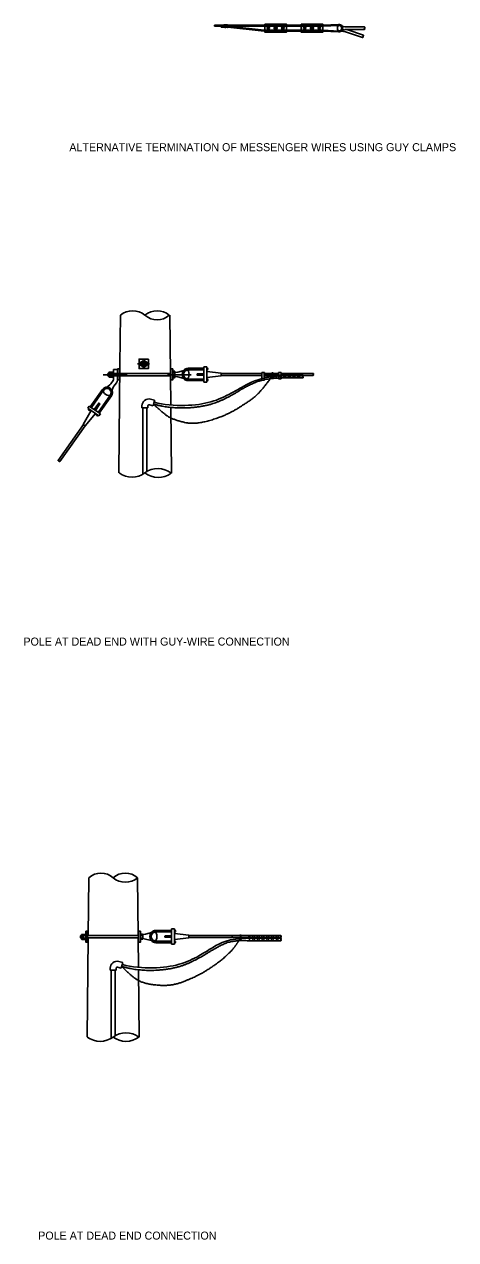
# Model space of a CAD drawing. Extents: x -876.2 to -839.5, y 488.1 to 517.3.
# Drawn here: x -876.16 to -866.27, y 488.39 to 516.24 of the extents above; entities that cross this region are included whole.
import ezdxf

# ---------------------------------------------------------------- set-up
doc = ezdxf.new("R2010")
doc.units = 0
doc.layers.add('es_DETAIL', color=7, linetype='Continuous')
doc.layers.add('es_NO-PLOT', color=7, linetype='Continuous')

msp = doc.modelspace()

# ---------------------------------------------------------------- linework, layer by layer
at = {"layer": 'es_DETAIL'}
for p, q in [((-871.797, 516.222), (-871.585, 516.222)), ((-871.585, 516.222), (-871.797, 516.222)), ((-871.585, 516.201), (-871.797, 516.201)), ((-871.585, 516.201), (-871.797, 516.201)), ((-871.65, 516.201), (-871.65, 516.18)), ((-871.585, 516.18), (-871.65, 516.18)), ((-871.585, 516.227), (-871.585, 516.175)), ((-871.585, 516.222), (-871.585, 516.201)), ((-871.576, 516.227), (-871.576, 516.175)), ((-871.567, 516.222), (-871.576, 516.222)), ((-871.567, 516.201), (-871.576, 516.201)), ((-871.567, 516.227), (-871.567, 516.175)), ((-871.558, 516.227), (-871.558, 516.175)), ((-871.549, 516.222), (-871.558, 516.222)), ((-871.549, 516.201), (-871.558, 516.201)), ((-871.549, 516.227), (-871.549, 516.175)), ((-871.54, 516.227), (-871.54, 516.175)), ((-871.531, 516.222), (-871.54, 516.222)), ((-871.531, 516.201), (-871.54, 516.201)), ((-871.531, 516.227), (-871.531, 516.175)), ((-871.522, 516.227), (-871.522, 516.175)), ((-871.513, 516.222), (-871.522, 516.222)), ((-871.513, 516.201), (-871.522, 516.201)), ((-871.513, 516.227), (-871.513, 516.175)), ((-871.504, 516.227), (-871.504, 516.175)), ((-870.661, 516.222), (-871.504, 516.222)), ((-870.661, 516.201), (-871.504, 516.201)), ((-870.15, 516.222), (-870.65, 516.222)), ((-870.15, 516.201), (-870.65, 516.201)), ((-870.15, 516.107), (-870.65, 516.107)), ((-870.15, 516.086), (-870.65, 516.086)), ((-870.588, 516.173), (-870.548, 516.133)), ((-870.586, 516.175), (-870.546, 516.135)), ((-870.215, 516.175), (-870.255, 516.135)), ((-870.212, 516.173), (-870.252, 516.133)), ((-869.817, 516.222), (-870.15, 516.222)), ((-869.817, 516.201), (-870.15, 516.201)), ((-869.817, 516.107), (-870.15, 516.107)), ((-869.817, 516.086), (-870.15, 516.086)), ((-869.317, 516.222), (-869.817, 516.222)), ((-869.317, 516.201), (-869.817, 516.201)), ((-869.317, 516.107), (-869.817, 516.107)), ((-869.317, 516.086), (-869.817, 516.086)), ((-869.755, 516.173), (-869.715, 516.133)), ((-869.752, 516.175), (-869.712, 516.135)), ((-869.381, 516.175), (-869.421, 516.135)), ((-869.379, 516.173), (-869.419, 516.133)), ((-869.317, 516.222), (-868.956, 516.24)), ((-869.317, 516.222), (-868.956, 516.24)), ((-869.317, 516.201), (-868.954, 516.219)), ((-868.954, 516.219), (-869.317, 516.201)), ((-869.317, 516.107), (-868.954, 516.089)), ((-868.954, 516.089), (-869.317, 516.107)), ((-869.317, 516.086), (-868.956, 516.068)), ((-869.317, 516.086), (-868.956, 516.068)), ((-868.954, 516.219), (-868.954, 516.219)), ((-868.825, 516.188), (-868.927, 516.215)), ((-868.878, 516.202), (-868.927, 516.215)), ((-868.825, 516.12), (-868.927, 516.093)), ((-868.878, 516.106), (-868.927, 516.093)), ((-868.844, 516.08), (-868.899, 516.085)), ((-868.823, 516.075), (-868.408, 515.937)), ((-868.803, 516.185), (-868.363, 516.185)), ((-868.803, 516.123), (-868.363, 516.123)), ((-868.771, 516.123), (-868.386, 515.996)), ((-873.957, 509.575), (-873.969, 508.445)), ((-872.827, 509.575), (-872.812, 508.239)), ((-874.124, 508.149), (-874.124, 508.279)), ((-874.124, 508.279), (-874.119, 508.279)), ((-874.029, 508.33), (-874.119, 508.33)), ((-874.119, 508.33), (-874.119, 508.109)), ((-874.029, 508.086), (-874.029, 508.33)), ((-873.969, 508.445), (-873.996, 505.965)), ((-873.567, 508.463), (-873.29, 508.463)), ((-872.758, 508.298), (-872.727, 508.298)), ((-872.709, 508.279), (-872.709, 508.16)), ((-872.645, 508.275), (-872.476, 508.319)), ((-872.403, 508.36), (-872.045, 508.36)), ((-872.403, 508.326), (-872.045, 508.326)), ((-872.045, 508.394), (-872.045, 508.043)), ((-872.045, 508.394), (-871.98, 508.394)), ((-871.98, 508.394), (-871.98, 508.043)), ((-871.98, 508.287), (-871.649, 508.248)), ((-874.352, 508.213), (-873.807, 508.213)), ((-874.238, 508.243), (-874.245, 508.237)), ((-874.245, 508.19), (-874.245, 508.237)), ((-874.245, 508.19), (-874.238, 508.183)), ((-874.221, 508.243), (-874.238, 508.243)), ((-874.238, 508.243), (-874.238, 508.191)), ((-874.238, 508.191), (-874.238, 508.183)), ((-874.221, 508.183), (-874.238, 508.183)), ((-874.221, 508.168), (-874.221, 508.258)), ((-874.185, 508.272), (-874.208, 508.272)), ((-874.185, 508.243), (-874.208, 508.243)), ((-874.185, 508.183), (-874.208, 508.183)), ((-874.185, 508.154), (-874.208, 508.154)), ((-874.185, 508.154), (-874.185, 508.272)), ((-874.185, 508.168), (-874.185, 508.258)), ((-874.182, 508.004), (-874.127, 508.083)), ((-874.124, 508.272), (-874.171, 508.272)), ((-874.124, 508.243), (-874.171, 508.243)), ((-874.124, 508.183), (-874.171, 508.183)), ((-874.124, 508.154), (-874.171, 508.154)), ((-874.124, 508.149), (-874.119, 508.149)), ((-872.804, 508.239), (-874.119, 508.239)), ((-872.804, 508.187), (-874.119, 508.187)), ((-874.107, 507.951), (-874.052, 508.03)), ((-872.879, 508.213), (-872.335, 508.213)), ((-872.812, 508.187), (-872.805, 507.518)), ((-872.758, 508.259), (-872.727, 508.259)), ((-872.758, 508.18), (-872.727, 508.18)), ((-872.758, 508.14), (-872.727, 508.14)), ((-872.709, 508.265), (-872.645, 508.275)), ((-872.709, 508.173), (-872.645, 508.163)), ((-872.645, 508.163), (-872.476, 508.118)), ((-872.403, 508.112), (-872.045, 508.112)), ((-872.403, 508.078), (-872.045, 508.078)), ((-872.045, 508.236), (-872.2, 508.236)), ((-872.045, 508.202), (-872.2, 508.202)), ((-872.137, 508.236), (-872.137, 508.202)), ((-872.045, 508.043), (-871.98, 508.043)), ((-871.98, 508.15), (-871.649, 508.19)), ((-871.649, 508.248), (-871.649, 508.19)), ((-871.649, 508.243), (-870.713, 508.243)), ((-871.649, 508.195), (-870.713, 508.195)), ((-870.713, 508.088), (-870.713, 508.262)), ((-870.713, 508.262), (-870.655, 508.262)), ((-870.713, 508.088), (-870.655, 508.088)), ((-870.66, 508.259), (-870.66, 508.163)), ((-870.66, 508.187), (-869.776, 508.187)), ((-870.656, 508.199), (-869.772, 508.199)), ((-870.655, 508.088), (-870.655, 508.262)), ((-870.655, 508.243), (-870.331, 508.243)), ((-870.655, 508.195), (-870.331, 508.195)), ((-870.573, 508.235), (-870.466, 508.127)), ((-870.47, 508.269), (-870.47, 508.169)), ((-870.466, 508.24), (-870.466, 508.14)), ((-870.465, 508.127), (-870.357, 508.235)), ((-870.465, 508.235), (-870.366, 508.136)), ((-870.389, 508.235), (-870.389, 508.235)), ((-870.389, 508.235), (-870.389, 508.235)), ((-870.357, 508.235), (-870.262, 508.139)), ((-870.347, 508.137), (-870.249, 508.235)), ((-870.331, 508.122), (-870.331, 508.262)), ((-870.331, 508.262), (-870.273, 508.262)), ((-870.331, 508.122), (-870.273, 508.122)), ((-870.273, 508.122), (-870.273, 508.262)), ((-870.273, 508.243), (-869.54, 508.243)), ((-870.273, 508.243), (-870.273, 508.243)), ((-870.273, 508.243), (-870.273, 508.243)), ((-870.273, 508.195), (-870.273, 508.243)), ((-870.273, 508.243), (-869.54, 508.243)), ((-870.273, 508.195), (-869.54, 508.195)), ((-869.54, 508.195), (-870.273, 508.195)), ((-870.249, 508.235), (-870.154, 508.139)), ((-870.237, 508.139), (-870.141, 508.235)), ((-870.218, 508.139), (-869.776, 508.139)), ((-870.141, 508.235), (-870.046, 508.139)), ((-870.129, 508.139), (-870.033, 508.235)), ((-870.033, 508.235), (-869.938, 508.139)), ((-870.021, 508.139), (-869.925, 508.235)), ((-869.925, 508.235), (-869.83, 508.139)), ((-869.913, 508.139), (-869.84, 508.212)), ((-874.369, 507.875), (-874.649, 507.476)), ((-874.344, 507.858), (-874.624, 507.459)), ((-874.189, 507.749), (-874.468, 507.35)), ((-874.164, 507.732), (-874.443, 507.333)), ((-874.203, 507.981), (-874.321, 507.881)), ((-874.122, 507.924), (-874.175, 507.779)), ((-874.674, 507.494), (-874.707, 507.446)), ((-874.707, 507.446), (-874.452, 507.268)), ((-874.674, 507.494), (-874.418, 507.315)), ((-874.558, 507.413), (-874.454, 507.563)), ((-874.533, 507.396), (-874.429, 507.545)), ((-874.454, 507.563), (-874.429, 507.545)), ((-873.465, 507.5), (-873.465, 507.455)), ((-873.465, 507.455), (-873.33, 507.455)), ((-873.445, 507.455), (-873.445, 505.934)), ((-873.35, 507.455), (-873.35, 505.996)), ((-873.33, 507.494), (-873.33, 507.455)), ((-873.295, 507.521), (-873.208, 507.498)), ((-873.266, 507.653), (-873.174, 507.628)), ((-873.208, 507.498), (-873.174, 507.628)), ((-873.203, 507.517), (-873.179, 507.609)), ((-872.804, 507.47), (-872.788, 505.957)), ((-874.629, 507.392), (-874.814, 507.075)), ((-874.529, 507.322), (-874.764, 507.04)), ((-874.418, 507.315), (-874.452, 507.268)), ((-874.808, 507.071), (-875.384, 506.249)), ((-875.384, 506.249), (-874.808, 507.071)), ((-874.769, 507.044), (-875.345, 506.222)), ((-874.769, 507.044), (-875.345, 506.222)), ((-874.814, 507.075), (-874.764, 507.04)), ((-874.808, 507.071), (-874.769, 507.044)), ((-874.686, 496.687), (-874.7, 495.36)), ((-873.567, 496.687), (-873.553, 495.36)), ((-873.144, 495.48), (-872.786, 495.48)), ((-872.786, 495.514), (-872.786, 495.163)), ((-872.786, 495.514), (-872.72, 495.514)), ((-872.72, 495.514), (-872.72, 495.163)), ((-874.87, 495.36), (-874.876, 495.353)), ((-874.876, 495.306), (-874.876, 495.353)), ((-874.876, 495.306), (-874.87, 495.3)), ((-874.853, 495.36), (-874.87, 495.36)), ((-874.87, 495.36), (-874.87, 495.3)), ((-874.853, 495.3), (-874.87, 495.3)), ((-874.853, 495.285), (-874.853, 495.374)), ((-874.816, 495.389), (-874.839, 495.389)), ((-874.816, 495.359), (-874.839, 495.359)), ((-874.816, 495.3), (-874.839, 495.3)), ((-874.816, 495.27), (-874.839, 495.27)), ((-874.816, 495.27), (-874.816, 495.389)), ((-874.816, 495.285), (-874.816, 495.374)), ((-874.756, 495.389), (-874.802, 495.389)), ((-874.756, 495.359), (-874.802, 495.359)), ((-874.756, 495.3), (-874.802, 495.3)), ((-874.756, 495.27), (-874.802, 495.27)), ((-874.756, 495.264), (-874.756, 495.396)), ((-874.701, 495.307), (-874.725, 493.04)), ((-873.543, 495.36), (-874.71, 495.36)), ((-873.543, 495.307), (-874.71, 495.307)), ((-873.552, 495.307), (-873.545, 494.631)), ((-873.498, 495.394), (-873.46, 495.394)), ((-873.498, 495.276), (-873.46, 495.276)), ((-873.497, 495.365), (-873.46, 495.365)), ((-873.497, 495.305), (-873.46, 495.305)), ((-873.444, 495.386), (-873.385, 495.394)), ((-873.442, 495.29), (-873.442, 495.38)), ((-873.442, 495.29), (-873.385, 495.282)), ((-873.385, 495.394), (-873.217, 495.439)), ((-873.385, 495.282), (-873.217, 495.238)), ((-873.144, 495.445), (-872.786, 495.445)), ((-873.144, 495.231), (-872.786, 495.231)), ((-873.144, 495.197), (-872.786, 495.197)), ((-872.786, 495.355), (-872.94, 495.355)), ((-872.786, 495.321), (-872.94, 495.321)), ((-872.877, 495.355), (-872.877, 495.321)), ((-872.72, 495.407), (-872.39, 495.367)), ((-872.72, 495.27), (-872.39, 495.309)), ((-872.39, 495.367), (-872.39, 495.309)), ((-872.39, 495.362), (-871.396, 495.362)), ((-872.39, 495.314), (-871.396, 495.314)), ((-871.396, 495.362), (-870.281, 495.362)), ((-871.396, 495.314), (-870.281, 495.314)), ((-871.202, 495.389), (-871.202, 495.289)), ((-871.198, 495.36), (-871.198, 495.26)), ((-871.014, 495.362), (-871.014, 495.362)), ((-871.014, 495.254), (-870.906, 495.362)), ((-871.014, 495.362), (-871.014, 495.362)), ((-871.014, 495.362), (-870.894, 495.242)), ((-871.014, 495.314), (-871.014, 495.362)), ((-871.014, 495.362), (-870.281, 495.362)), ((-870.281, 495.314), (-871.014, 495.314)), ((-871.014, 495.299), (-870.281, 495.299)), ((-871.014, 495.254), (-871.002, 495.242)), ((-871.014, 495.242), (-870.281, 495.242)), ((-870.918, 495.242), (-870.798, 495.362)), ((-870.906, 495.362), (-870.785, 495.242)), ((-870.81, 495.242), (-870.69, 495.362)), ((-870.798, 495.362), (-870.677, 495.242)), ((-870.702, 495.242), (-870.582, 495.362)), ((-870.69, 495.362), (-870.569, 495.242)), ((-870.594, 495.242), (-870.474, 495.362)), ((-870.582, 495.362), (-870.461, 495.242)), ((-870.486, 495.242), (-870.366, 495.362)), ((-870.474, 495.362), (-870.353, 495.242)), ((-870.378, 495.242), (-870.281, 495.339)), ((-870.366, 495.362), (-870.281, 495.278)), ((-872.786, 495.163), (-872.72, 495.163)), ((-874.024, 494.634), (-873.938, 494.611)), ((-873.995, 494.765), (-873.903, 494.741)), ((-873.938, 494.611), (-873.903, 494.741)), ((-874.194, 494.613), (-874.194, 494.567)), ((-874.194, 494.567), (-874.059, 494.567)), ((-874.174, 494.567), (-874.174, 493.005)), ((-874.079, 494.567), (-874.079, 493.067)), ((-874.059, 494.606), (-874.059, 494.567)), ((-873.545, 494.584), (-873.528, 493.031))]:
    msp.add_line(p, q, dxfattribs=at)
for points in [[(-871.65, 516.18), (-871.585, 516.18), (-871.585, 516.201), (-871.65, 516.201)], [(-871.576, 516.222), (-871.567, 516.222), (-871.567, 516.18), (-871.576, 516.18)], [(-871.558, 516.222), (-871.549, 516.222), (-871.549, 516.18), (-871.558, 516.18)], [(-871.54, 516.222), (-871.531, 516.222), (-871.531, 516.18), (-871.54, 516.18)], [(-871.522, 516.222), (-871.513, 516.222), (-871.513, 516.18), (-871.522, 516.18)], [(-871.504, 516.222), (-870.661, 516.222), (-870.661, 516.201), (-871.504, 516.201)], [(-871.504, 516.201), (-871.494, 516.201), (-870.662, 516.107), (-870.661, 516.107), (-870.661, 516.086), (-870.663, 516.086), (-871.495, 516.18), (-871.504, 516.18)], [(-870.65, 516.243), (-870.15, 516.243), (-870.15, 516.065), (-870.65, 516.065)], [(-870.429, 516.138), (-870.429, 516.17), (-870.4, 516.187), (-870.372, 516.17), (-870.372, 516.138), (-870.4, 516.121)], [(-870.15, 516.222), (-869.817, 516.222), (-869.817, 516.201), (-870.15, 516.201)], [(-870.15, 516.107), (-869.817, 516.107), (-869.817, 516.086), (-870.15, 516.086)], [(-869.817, 516.243), (-869.317, 516.243), (-869.317, 516.065), (-869.817, 516.065)], [(-869.595, 516.138), (-869.595, 516.17), (-869.567, 516.187), (-869.538, 516.17), (-869.538, 516.138), (-869.567, 516.121)], [(-873.318, 508.573), (-873.53, 508.573), (-873.53, 508.353), (-873.318, 508.353)], [(-874.024, 508.345), (-873.979, 508.345), (-873.979, 508.095), (-874.024, 508.095)], [(-873.424, 508.542), (-873.493, 508.503), (-873.493, 508.423), (-873.424, 508.384), (-873.355, 508.423), (-873.355, 508.503)], [(-872.759, 508.345), (-872.804, 508.345), (-872.804, 508.095), (-872.759, 508.095)], [(-872.2, 508.232), (-872.045, 508.232), (-872.045, 508.206), (-872.2, 508.206)], [(-871.649, 508.243), (-870.713, 508.243), (-870.713, 508.195), (-871.649, 508.195)], [(-870.655, 508.243), (-870.331, 508.243), (-870.331, 508.195), (-870.655, 508.195)], [(-874.558, 507.413), (-874.454, 507.563), (-874.429, 507.545), (-874.533, 507.396)], [(-874.755, 495.463), (-874.71, 495.463), (-874.71, 495.213), (-874.755, 495.213)], [(-873.498, 495.463), (-873.543, 495.463), (-873.543, 495.213), (-873.498, 495.213)], [(-872.94, 495.351), (-872.786, 495.351), (-872.786, 495.325), (-872.94, 495.325)], [(-872.39, 495.362), (-871.396, 495.362), (-871.396, 495.314), (-872.39, 495.314)], [(-871.396, 495.362), (-871.014, 495.362), (-871.014, 495.314), (-871.396, 495.314)]]:
    msp.add_lwpolyline(points, close=True, dxfattribs=at)
for points in [[(-871.567, 516.201), (-871.576, 516.201)], [(-871.567, 516.18), (-871.576, 516.18)], [(-871.549, 516.201), (-871.558, 516.201)], [(-871.549, 516.18), (-871.558, 516.18)], [(-871.531, 516.201), (-871.54, 516.201)], [(-871.531, 516.18), (-871.54, 516.18)], [(-871.513, 516.201), (-871.522, 516.201)], [(-871.513, 516.18), (-871.522, 516.18)], [(-870.662, 516.107), (-871.494, 516.201), (-871.504, 516.201)], [(-870.663, 516.086), (-871.495, 516.18), (-871.504, 516.18)], [(-869.317, 516.201), (-869.317, 516.222)], [(-869.317, 516.107), (-869.317, 516.086)]]:
    msp.add_lwpolyline(points, dxfattribs=at)
for centre, radius in [((-870.567, 516.154), 0.0283), ((-870.4, 516.154), 0.0342), ((-870.4, 516.154), 0.0167), ((-870.234, 516.154), 0.0283), ((-869.733, 516.154), 0.0283), ((-869.567, 516.154), 0.0342), ((-869.567, 516.154), 0.0167), ((-869.4, 516.154), 0.0283), ((-873.424, 508.463), 0.041)]:
    msp.add_circle(centre, radius, dxfattribs=at)
for centre, radius, start, end in [((-871.793, 516.217), 0.00628, 123.937, 236.063), ((-871.793, 516.217), 0.00628, 123.937, 236.063), ((-871.793, 516.206), 0.00628, 123.937, 236.063), ((-871.8, 516.206), 0.00628, 303.937, 56.063), ((-871.8, 516.206), 0.00628, 303.937, 56.063), ((-871.58, 516.227), 0.00449, 0, 180), ((-871.58, 516.175), 0.00449, 180, 0), ((-871.562, 516.227), 0.00449, 0, 180), ((-871.562, 516.175), 0.00449, 180, 0), ((-871.544, 516.227), 0.00449, 0, 180), ((-871.544, 516.175), 0.00449, 180, 0), ((-871.526, 516.227), 0.00449, 0, 180), ((-871.526, 516.175), 0.00449, 180, 0), ((-871.508, 516.227), 0.00449, 0, 180), ((-871.508, 516.175), 0.00449, 180, 0), ((-868.866, 516.154), 0.118, 156.4419, 203.5581), ((-868.955, 516.193), 0.0208, 113.0766, 156.4419), ((-868.955, 516.115), 0.0208, 203.5581, 246.9234), ((-868.94, 516.158), 0.0584, 73.2494, 113.0766), ((-868.94, 516.15), 0.0584, 246.9234, 286.7506), ((-868.949, 516.154), 0.0858, 34.1326, 94.4725), ((-868.949, 516.154), 0.0858, 34.1326, 94.4725), ((-868.949, 516.154), 0.0858, 265.5275, 325.8674), ((-868.949, 516.154), 0.0858, 265.5275, 325.8674), ((-868.949, 516.154), 0.0649, 70.124, 94.4733), ((-868.949, 516.154), 0.0649, 70.124, 94.4733), ((-868.949, 516.154), 0.0649, 265.5275, 289.876), ((-868.949, 516.154), 0.0649, 265.5275, 289.876), ((-868.949, 516.154), 0.0649, 289.876, 70.124), ((-868.949, 516.154), 0.0858, 325.8674, 34.1326), ((-868.851, 515.997), 0.0834, 70.0418, 84.8546), ((-868.803, 516.269), 0.0834, 255.1871, 270), ((-868.803, 516.039), 0.0834, 90, 104.8129), ((-868.352, 516.138), 0.0188, 123.937, 236.063), ((-868.373, 516.17), 0.0188, 303.937, 56.063), ((-868.373, 516.138), 0.0188, 303.937, 56.063), ((-868.392, 515.948), 0.0188, 103.9788, 216.1047), ((-868.412, 515.956), 0.0188, 283.9788, 36.1047), ((-868.402, 515.985), 0.0188, 283.9788, 36.1047), ((-873.677, 509.255), 0.424, 48.7629, 131.2371), ((-873.118, 509.255), 0.424, 48.7629, 131.2371), ((-873.118, 509.894), 0.424, 228.7629, 311.2371), ((-872.403, 508.219), 0.141, 139.7073, 220.2927), ((-872.403, 508.219), 0.141, 90, 139.7073), ((-872.403, 508.219), 0.107, 108.5352, 251.4648), ((-872.455, 508.226), 0.0962, 66.9234, 106.7506), ((-872.403, 508.219), 0.107, 90, 108.5352), ((-872.431, 508.282), 0.0343, 23.5581, 66.9234), ((-872.577, 508.219), 0.194, 336.4419, 23.5581), ((-871.99, 508.343), 0.0356, 285.7171, 74.2829), ((-874.282, 508.074), 0.122, 310.1871, 325), ((-874.164, 508.109), 0.0457, 325, 360), ((-874.164, 508.109), 0.137, 325, 350.5605), ((-872.403, 508.219), 0.141, 220.2927, 270), ((-872.455, 508.212), 0.0962, 253.2494, 293.0766), ((-872.403, 508.219), 0.107, 251.4648, 270), ((-872.431, 508.155), 0.0343, 293.0766, 336.4419), ((-871.99, 508.095), 0.0356, 285.7171, 74.2829), ((-869.532, 508.207), 0.0144, 123.937, 236.063), ((-869.532, 508.207), 0.0144, 123.937, 236.063), ((-869.548, 508.231), 0.0144, 303.937, 56.063), ((-869.548, 508.231), 0.0144, 303.937, 56.063), ((-869.548, 508.207), 0.0144, 303.937, 56.063), ((-874.267, 507.803), 0.125, 89.1325, 145), ((-874.318, 507.829), 0.0304, 168.0766, 211.4419), ((-874.264, 507.818), 0.0854, 128.2494, 168.0766), ((-874.267, 507.803), 0.0949, 125.124, 145), ((-874.197, 507.903), 0.172, 211.4419, 258.5581), ((-874.267, 507.803), 0.0949, 344.876, 125.124), ((-874.267, 507.803), 0.125, 20.8675, 89.1325), ((-874.225, 507.764), 0.0304, 258.5581, 301.9234), ((-874.254, 507.811), 0.0854, 301.9234, 341.7506), ((-874.267, 507.803), 0.0949, 325, 344.876), ((-874.267, 507.803), 0.125, 325, 20.8675), ((-874.007, 507.882), 0.122, 145, 159.8129), ((-873.307, 507.5), 0.158, 75, 180), ((-873.302, 507.494), 0.0283, 75, 180), ((-874.664, 507.427), 0.0316, 160.7171, 309.2829), ((-874.484, 507.301), 0.0316, 160.7171, 309.2829), ((-875.37, 506.249), 0.0144, 178.937, 291.063), ((-875.37, 506.249), 0.0144, 178.937, 291.063), ((-875.359, 506.222), 0.0144, 358.937, 111.063), ((-875.359, 506.222), 0.0144, 358.937, 111.063), ((-875.35, 506.235), 0.0144, 178.937, 291.063), ((-874.406, 496.368), 0.424, 48.7629, 131.2371), ((-873.847, 496.368), 0.424, 48.7629, 131.2371), ((-873.847, 497.006), 0.424, 228.7629, 311.2371), ((-873.144, 495.338), 0.141, 90, 139.7073), ((-872.73, 495.462), 0.0356, 285.7171, 74.2829), ((-873.144, 495.338), 0.141, 139.7073, 220.2927), ((-873.144, 495.338), 0.141, 220.2927, 270), ((-873.144, 495.338), 0.107, 108.5352, 251.4648), ((-873.195, 495.345), 0.0962, 66.9234, 106.7506), ((-873.195, 495.332), 0.0962, 253.2494, 293.0766), ((-873.144, 495.338), 0.107, 90, 108.5352), ((-873.144, 495.338), 0.107, 251.4648, 270), ((-873.171, 495.402), 0.0343, 23.5581, 66.9234), ((-873.171, 495.275), 0.0343, 293.0766, 336.4419), ((-873.317, 495.338), 0.194, 336.4419, 23.5581), ((-872.73, 495.214), 0.0356, 285.7171, 74.2829), ((-870.271, 495.256), 0.0173, 123.937, 236.063), ((-870.273, 495.326), 0.0144, 123.937, 236.063), ((-870.273, 495.326), 0.0144, 123.937, 236.063), ((-870.289, 495.35), 0.0144, 303.937, 56.063), ((-870.289, 495.35), 0.0144, 303.937, 56.063), ((-870.289, 495.326), 0.0144, 303.937, 56.063), ((-870.291, 495.285), 0.0173, 303.937, 56.063), ((-870.291, 495.256), 0.0173, 303.937, 56.063), ((-874.036, 494.613), 0.158, 75, 180), ((-874.031, 494.606), 0.0283, 75, 180)]:
    msp.add_arc(centre, radius, start, end, dxfattribs=at)
for centre, major_axis, ratio, start_param, end_param in [((-872.727, 508.279), (0, -0.0198), 0.903614, 0, 3.141593), ((-874.208, 508.258), (0, -0.0149), 0.903614, 3.141593, 6.283185), ((-874.208, 508.213), (0, -0.0297), 0.451807, 3.141593, 6.283185), ((-874.208, 508.168), (0, 0.0149), 0.903614, 0, 3.141593), ((-874.171, 508.258), (0, -0.0149), 0.903614, 3.141593, 6.283185), ((-874.171, 508.213), (0, -0.0297), 0.451807, 3.141593, 6.283185), ((-874.171, 508.168), (0, 0.0149), 0.903614, 0, 3.141593), ((-872.727, 508.219), (0, 0.0396), 0.451807, 3.141593, 6.283185), ((-872.727, 508.16), (0, 0.0198), 0.903614, 3.141593, 6.283185), ((-869.767, 508.151), (-0.0158, 0), 0.909091, 5.304702, 7.261669), ((-869.785, 508.175), (0.0158, 0), 0.909091, 5.304702, 7.261669), ((-869.785, 508.151), (0.0158, 0), 0.909091, 5.304702, 7.261669), ((-873.102, 505.473), (0, 0.59), 0.909091, 5.672803, 6.8679), ((-873.693, 506.457), (0, -0.59), 0.909091, 5.69847, 6.8679), ((-873.09, 506.448), (0, -0.59), 0.909091, 5.672803, 6.8679), ((-874.839, 495.374), (0, -0.0149), 0.903614, 3.141593, 6.283185), ((-874.839, 495.33), (0, -0.0297), 0.451807, 3.141593, 6.283185), ((-874.839, 495.285), (0, 0.0149), 0.903614, 0, 3.141593), ((-874.802, 495.374), (0, -0.0149), 0.903614, 3.141593, 6.283185), ((-874.802, 495.33), (0, -0.0297), 0.451807, 3.141593, 6.283185), ((-874.802, 495.285), (0, 0.0149), 0.903614, 0, 3.141593), ((-873.46, 495.38), (0.0179, 0), 0.83, 4.712389, 7.853982), ((-873.46, 495.335), (0, -0.0297), 0.60241, 0, 3.141593), ((-873.46, 495.29), (-0.0179, 0), 0.83, 1.570796, 4.712389), ((-874.423, 493.527), (0, -0.59), 0.909091, 5.69847, 6.8679), ((-873.831, 492.544), (0, 0.59), 0.909091, 5.69847, 6.8679), ((-873.831, 493.527), (0, -0.59), 0.909091, 5.69847, 6.8679)]:
    msp.add_ellipse(centre, major_axis=major_axis, ratio=ratio, start_param=start_param, end_param=end_param, dxfattribs=at)
for points, degree in [([(-873.199, 507.541), (-872.956, 507.3), (-872.695, 507.166), (-872.243, 507.065), (-871.546, 507.273), (-871.056, 507.572), (-870.747, 507.806), (-870.471, 508.195)], 2), ([(-870.218, 508.139), (-870.633, 508.133), (-871.072, 507.95), (-871.395, 507.742), (-871.865, 507.52), (-872.453, 507.438), (-872.977, 507.474), (-873.199, 507.541)], 2), ([(-870.218, 508.187), (-870.633, 508.18), (-871.072, 507.998), (-871.395, 507.79), (-871.865, 507.568), (-872.451, 507.486), (-872.971, 507.521), (-873.186, 507.585)], 3), ([(-873.928, 494.654), (-873.65, 494.365), (-873.314, 494.237), (-872.779, 494.205), (-872.314, 494.381), (-872.026, 494.531), (-871.662, 494.777), (-871.406, 495.013), (-871.288, 495.173), (-871.2, 495.307)], 2), ([(-871.014, 495.242), (-871.396, 495.263), (-871.801, 495.063), (-872.125, 494.855), (-872.594, 494.633), (-873.182, 494.55), (-873.706, 494.586), (-873.928, 494.654)], 2), ([(-871.014, 495.299), (-871.472, 495.303), (-871.89, 495.066), (-872.125, 494.903), (-872.594, 494.68), (-873.18, 494.598), (-873.701, 494.634), (-873.915, 494.697)], 3)]:
    msp.add_open_spline(points, degree=degree, dxfattribs=at)

# ---------------------------------------------------------------- texts
at = {"layer": 'es_NO-PLOT'}
for s, p in [('ALTERNATIVE TERMINATION OF MESSENGER WIRES USING GUY CLAMPS', (-875.13, 513.335)), ('POLE AT DEAD END WITH GUY-WIRE CONNECTION', (-876.183, 502.006)), ('POLE AT DEAD END CONNECTION', (-875.844, 488.394))]:
    msp.add_text(s, height=0.18337, dxfattribs=at).set_placement(p)

doc.saveas('drawing.dxf')
